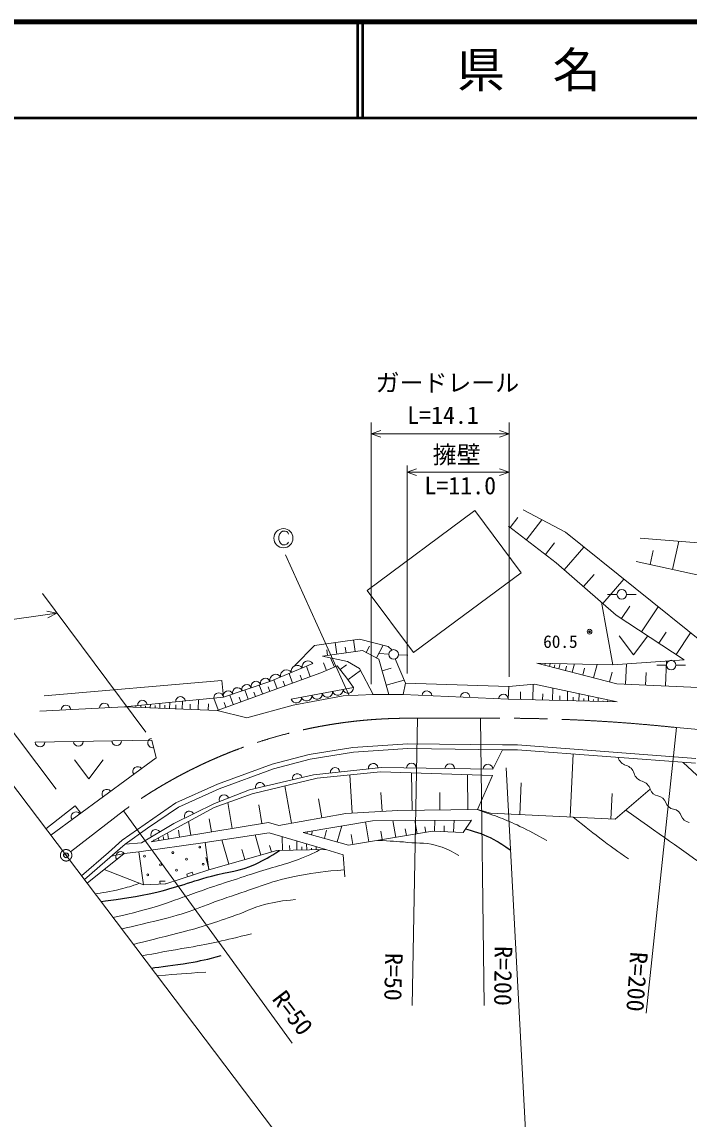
# Model space of a CAD drawing. Units: millimetres, scale not verified. Extents: x 40000 to 680000, y 20000 to 380000.
# Drawn here: x 262699 to 332366, y 265431 to 380000 of the extents above; entities that cross this region are included whole.
import ezdxf
from ezdxf.enums import TextEntityAlignment as Align

# ---------------------------------------------------------------- set-up
doc = ezdxf.new("R2010")
doc.units = ezdxf.units.MM
doc.header["$LTSCALE"] = 1000
doc.header["$PDMODE"] = 32
doc.header["$PDSIZE"] = 500
doc.linetypes.add('CHAIN', pattern=[18.5, 12, -1.5, 3.5, -1.5])
for name, color, linetype, lineweight in [('M-BGD', 7, 'Continuous', 13), ('M-BMK', 2, 'CHAIN', 13), ('M-STR-HTXT', 7, 'Continuous', 13), ('M-STR-STRC', 7, 'Continuous', 13), ('M-TTL', 2, 'Continuous', 140), ('M-TTL-LINE', 7, 'Continuous', 50)]:
    doc.layers.add(name, color=color, linetype=linetype, lineweight=lineweight)
doc.layers.add('M-OTRS', color=6, linetype='Continuous')
doc.layers.add('M-TTL-TXT', color=7, linetype='Continuous')
doc.styles.add('ＭＳ ゴシック', font='')
doc.styles.get('ＭＳ ゴシック').set_extended_font_data('MS Gothic')

msp = doc.modelspace()

# ---------------------------------------------------------------- linework, layer by layer
at = {"layer": 'M-BGD'}
for p, q in [((313681, 327193), (314490, 328251)), ((315372, 325899), (316991, 328013)), ((318491, 323512), (313497, 327334)), ((317370, 324370), (318325, 325619)), ((330639, 322835), (331282, 325771)), ((319324, 322788), (321387, 325160)), ((328290, 323349), (328612, 324817)), ((324760, 318058), (318491, 323512)), ((326850, 323665), (333832, 322136)), ((321347, 321028), (322446, 322292)), ((323370, 319268), (325569, 321797)), ((323840, 320222), (324840, 320222)), ((325840, 320222), (326840, 320222)), ((324399, 312877), (323217, 319401)), ((325313, 317695), (326173, 319003)), ((327407, 316319), (329127, 318936)), ((331871, 313386), (324760, 318058)), ((329221, 315127), (329966, 316261)), ((295577, 313980), (295404, 315188)), ((297512, 314257), (297339, 315466)), ((325062, 315895), (326562, 313895)), ((326562, 313895), (328062, 315895)), ((331035, 313935), (332526, 316203)), ((294099, 313769), (298258, 314363)), ((294611, 313842), (294524, 314446)), ((296545, 314118), (296458, 314723)), ((298258, 314363), (299959, 313472)), ((298652, 314157), (298999, 314820)), ((299713, 313601), (300408, 314927)), ((300016, 314035), (301015, 313980)), ((302013, 313924), (303012, 313869)), ((294518, 312271), (294180, 313067)), ((295328, 312615), (294909, 313600)), ((295917, 312362), (296590, 312861)), ((299959, 313472), (301013, 309772)), ((301681, 313481), (302749, 310957)), ((324825, 310885), (316463, 313048)), ((317313, 312828), (317354, 312986)), ((317797, 312703), (317878, 313018)), ((318281, 312578), (318351, 312849)), ((318765, 312453), (318906, 312996)), ((320161, 312092), (320386, 312964)), ((322402, 311512), (322765, 312913)), ((325733, 310844), (325827, 312974)), ((328996, 312837), (329996, 312837)), ((329890, 310660), (330005, 313259)), ((330996, 312837), (331996, 312837)), ((283079, 308110), (293918, 312015)), ((290967, 310952), (290600, 311973)), ((291929, 311299), (291749, 311797)), ((292799, 311612), (292400, 312720)), ((293918, 312015), (295633, 312745)), ((295633, 312745), (296618, 311468)), ((296716, 311286), (298061, 312284)), ((300311, 312237), (301250, 312504)), ((319463, 312272), (319576, 312708)), ((321281, 311802), (321463, 312502)), ((324054, 311084), (324321, 312116)), ((327812, 310752), (327869, 312052)), ((265014, 309643), (283590, 311212)), ((283590, 311212), (283743, 309482)), ((287825, 309820), (287486, 310762)), ((288580, 310092), (288410, 310564)), ((289335, 310364), (288995, 311307)), ((290151, 310658), (289967, 311169)), ((290816, 309278), (297312, 310483)), ((296618, 311468), (297312, 310483)), ((300739, 310734), (302618, 311268)), ((302494, 309753), (302749, 310957)), ((302749, 310957), (313552, 310592)), ((313552, 310592), (313479, 309278)), ((316047, 309212), (316089, 310835)), ((346147, 309941), (324825, 310885)), ((283186, 308149), (282741, 309385)), ((284772, 308721), (284415, 309712)), ((285546, 308999), (285371, 309482)), ((286319, 309278), (285970, 310244)), ((287072, 309549), (286902, 310020)), ((291020, 308638), (296259, 309610)), ((296259, 309610), (299392, 309772)), ((299392, 309772), (301013, 309772)), ((301013, 309772), (302494, 309753)), ((313479, 309278), (302494, 309753)), ((314749, 309246), (314769, 310057)), ((317069, 309186), (317085, 309825)), ((318090, 309160), (318123, 310437)), ((318875, 309140), (318888, 309630)), ((319660, 309120), (319685, 310101)), ((320263, 309104), (320273, 309481)), ((320866, 309089), (320885, 309843)), ((321366, 309076), (321373, 309359)), ((321866, 309063), (321880, 309629)), ((322865, 309038), (322875, 309414)), ((273414, 308480), (283079, 308110)), ((274599, 308435), (274603, 308549)), ((275099, 308416), (275107, 308644)), ((275598, 308397), (275605, 308579)), ((276098, 308377), (276112, 308742)), ((276597, 308358), (276607, 308608)), ((277097, 308339), (277116, 308839)), ((277608, 308320), (277620, 308639)), ((278119, 308300), (278144, 308939)), ((278772, 308275), (278787, 308683)), ((279425, 308250), (279456, 309066)), ((280259, 308218), (280279, 308740)), ((281093, 308186), (281132, 309229)), ((282143, 308146), (282168, 308803)), ((283979, 308435), (283801, 308931)), ((286186, 307341), (291020, 308638)), ((313479, 309278), (324865, 308986)), ((322366, 309050), (322370, 309239)), ((323365, 309025), (323368, 309119)), ((323865, 309012), (323870, 309200)), ((283079, 308110), (286186, 307341)), ((297315, 303735), (292783, 303005)), ((303000, 304119), (297315, 303735)), ((312871, 304004), (303000, 304119)), ((311872, 301968), (312871, 304004)), ((268186, 302958), (269686, 300958)), ((269686, 300958), (271186, 302958)), ((292783, 303005), (288980, 302006)), ((319945, 296976), (320270, 303558)), ((288980, 302006), (283296, 299932)), ((297173, 297385), (296949, 301382)), ((303436, 297670), (303392, 301589)), ((309273, 297736), (309231, 301384)), ((290862, 296321), (290152, 300224)), ((310272, 297747), (311822, 301293)), ((314679, 297235), (314841, 300527)), ((283296, 299932), (279033, 298012)), ((300304, 297561), (300194, 299517)), ((306354, 297703), (306334, 299527)), ((324202, 296765), (324333, 299426)), ((324657, 296743), (328311, 299866)), ((265209, 295750), (268262, 298148)), ((268262, 298148), (268836, 297372)), ((279033, 298012), (275806, 295823)), ((284636, 295782), (284191, 298480)), ((287767, 296299), (287444, 298256)), ((294013, 296894), (293655, 298863)), ((282478, 295426), (282255, 296775)), ((289537, 296080), (296512, 297348)), ((296512, 297348), (301960, 297653)), ((301960, 297653), (310272, 297747)), ((310272, 297747), (311627, 297386)), ((311627, 297386), (324657, 296743)), ((275806, 295823), (273463, 294133)), ((276199, 294389), (288433, 296409)), ((279170, 294880), (279052, 295598)), ((280320, 295070), (280082, 296506)), ((288433, 296409), (289537, 296080)), ((294280, 294749), (294519, 295590)), ((295626, 294366), (296104, 296049)), ((298927, 294383), (298581, 296465)), ((301730, 294849), (301439, 296601)), ((302848, 295034), (302732, 295733)), ((303966, 295220), (303734, 296617)), ((304878, 295372), (304784, 295942)), ((305794, 295477), (305834, 296632)), ((306785, 295442), (306806, 296061)), ((307775, 295408), (307819, 296646)), ((308775, 295373), (309642, 296659)), ((276511, 294441), (276488, 294581)), ((277005, 294522), (276958, 294803)), ((277513, 294606), (277461, 294924)), ((278021, 294690), (277916, 295325)), ((284297, 292046), (283574, 294582)), ((287658, 293004), (287059, 295104)), ((289894, 293492), (289861, 294931)), ((291421, 293527), (291400, 294482)), ((292082, 295373), (296808, 294031)), ((292453, 295267), (292511, 295470)), ((292934, 295131), (293049, 295535)), ((296808, 294031), (305559, 295485)), ((297261, 294106), (297088, 295147)), ((300329, 294616), (300183, 295492)), ((305559, 295485), (308775, 295373)), ((273463, 294133), (269226, 290445)), ((273387, 293172), (274897, 293342)), ((275192, 294286), (273463, 294133)), ((274897, 293342), (281828, 294321)), ((275383, 289895), (274897, 293342)), ((282232, 291457), (281828, 294321)), ((282232, 291457), (289326, 293480)), ((285978, 292525), (285678, 293575)), ((288765, 293320), (288568, 294012)), ((289326, 293480), (294434, 293595)), ((290658, 293510), (290647, 293987)), ((291928, 293538), (291921, 293855)), ((292435, 293550), (292421, 294183)), ((292935, 293561), (292931, 293719)), ((293435, 293572), (293428, 293889)), ((273387, 293172), (269515, 290064)), ((272035, 292890), (273387, 293172)), ((282268, 291468), (281907, 292736)), ((271303, 291499), (275383, 289895)), ((282232, 291457), (277715, 289988)), ((280483, 291204), (279912, 291018)), ((279912, 291018), (280005, 290733)), ((280576, 290919), (280483, 291204)), ((277715, 289988), (275383, 289895)), ((277662, 290286), (277112, 290264)), ((277112, 290264), (277124, 289964)), ((277723, 289991), (277705, 290046))]:
    msp.add_line(p, q, dxfattribs=at)
msp.add_lwpolyline([(303586, 314146), (314819, 322489), (309993, 328986), (298760, 320644)], close=True, dxfattribs=at)
for points in [[(315046, 329041), (319469, 326703), (334006, 315012), (340055, 313182), (345849, 312623), (347979, 309837)], [(327246, 326093), (336802, 325331), (346408, 325432), (353016, 324162), (361301, 321163), (366638, 319587), (374263, 318672), (382548, 318774), (391037, 319689), (394849, 319790)], [(291182, 312797), (293234, 314876), (297934, 315551), (300932, 314795), (301322, 314414)], [(293078, 313001), (288590, 311139), (283743, 309482)], [(299392, 309772), (297961, 312473), (296691, 313229), (294099, 313769)], [(316463, 313048), (324399, 312877), (331871, 313386)], [(324865, 308986), (316216, 310848), (313552, 310592)], [(283743, 309482), (273414, 308480), (264550, 308018)], [(264087, 304780), (276266, 305011), (276728, 303162), (265715, 295082)], [(333073, 303081), (314464, 304504), (312873, 304504), (302986, 304619), (297258, 304232), (292679, 303495), (288831, 302484), (283107, 300396), (278785, 298449), (273176, 294542), (271723, 293280), (268924, 290844)], [(333035, 302582), (314445, 304004), (312871, 304004)], [(331759, 302680), (337862, 296976), (343894, 292410), (351936, 286462)], [(311872, 301968), (300234, 302160), (293129, 301392), (286446, 299817), (282797, 298396), (278572, 296283), (275192, 294286)], [(311822, 301293), (300149, 301702), (293521, 301039), (286735, 299396), (282758, 297964), (276199, 294389)], [(292082, 295373), (299300, 296586), (309642, 296659)], [(281828, 294321), (288520, 295323), (294434, 293595), (296240, 293019), (296432, 290714)]]:
    msp.add_lwpolyline(points, dxfattribs=at)
for centre, radius in [((325340, 320222), 500), ((321978, 316323), 100), ((321978, 316323), 80), ((321978, 316323), 60), ((321978, 316323), 40), ((321978, 316323), 20), ((321978, 316323), 20), ((301514, 313952), 500), ((330496, 312837), 500), ((278461, 293249), 100), ((281261, 293840), 100), ((275493, 292878), 100), ((279878, 292558), 100), ((275831, 290922), 100), ((277163, 291968), 100), ((278832, 291411), 100), ((281615, 292035), 100)]:
    msp.add_circle(centre, radius, dxfattribs=at)
for centre, radius, start, end in [((291441, 312193), 619, 33.60117, 191.43996), ((292563, 312658), 619, 33.60117, 191.43996), ((289196, 311262), 619, 33.60117, 191.43996), ((290318, 311728), 619, 33.60117, 191.43996), ((286170, 310299), 512, 20.26512, 197.49083), ((287139, 310631), 512, 20.26512, 197.49083), ((288109, 310962), 512, 20.26512, 197.49083), ((296761, 310434), 553, 196.01312, 4.99288), ((279264, 309048), 500, 5.5412, 185.5412), ((283245, 309434), 500, 5.5412, 185.5412), ((284231, 309636), 512, 20.26512, 197.49083), ((285201, 309968), 512, 20.26512, 197.49083), ((291347, 309431), 553, 196.01312, 4.99288), ((292430, 309632), 553, 196.01312, 4.99288), ((293513, 309832), 553, 196.01312, 4.99288), ((294595, 310033), 553, 196.01312, 4.99288), ((295678, 310234), 553, 196.01312, 4.99288), ((304987, 309645), 500, 357.52697, 177.52697), ((308983, 309472), 500, 357.52697, 177.52697), ((312979, 309300), 500, 357.52697, 177.52697), ((267299, 308161), 500, 2.98664, 182.98664), ((271294, 308369), 500, 2.98664, 182.98664), ((275282, 308661), 500, 5.5412, 185.5412), ((264587, 304790), 500, 181.08776, 1.08776), ((268587, 304866), 500, 181.08776, 1.08776), ((272586, 304942), 500, 181.08776, 1.08776), ((276343, 304702), 500, 104.03624, 284.03624), ((299379, 302067), 500, 6.17018, 186.17018), ((303373, 302108), 500, 359.05461, 179.05461), ((307373, 302042), 500, 359.05461, 179.05461), ((311372, 301976), 500, 359.05461, 179.05461), ((326136, 303561), 1244, 196.83622, 253.68824), ((274783, 301735), 500, 36.26199, 216.26199), ((291461, 300999), 500, 13.25887, 193.25887), ((295402, 301638), 500, 6.17018, 186.17018), ((325437, 301173), 1244, 16.83622, 73.68824), ((327819, 301894), 1244, 196.83622, 253.68824), ((287567, 300081), 500, 13.25887, 193.25887), ((327120, 299506), 1244, 16.83622, 73.68824), ((271558, 299369), 500, 36.26199, 216.26199), ((283792, 298784), 500, 21.2796, 201.2796), ((329281, 300183), 1021, 198.10464, 261.00691), ((328962, 298166), 1021, 18.10464, 81.00691), ((330903, 298801), 1021, 198.10464, 261.00691), ((268333, 297003), 500, 36.26199, 216.26199), ((280174, 297085), 500, 26.56505, 206.56505), ((330584, 296784), 1021, 18.10464, 81.00691), ((332525, 297419), 1021, 198.10464, 261.00691), ((276671, 295160), 500, 30.57923, 210.57923), ((272997, 292859), 500, 38.76322, 218.76322)]:
    msp.add_arc(centre, radius, start, end, dxfattribs=at)
for points, knots in [([(310230, 297747), (312365, 297002), (313015, 296810), (314706, 295996), (315824, 295458), (316218, 295254), (317510, 294505)], [0, 0, 0, 0, 1, 1, 1, 2, 2, 2, 2]), ([(320278, 296959), (321799, 295729), (322202, 295395), (323475, 294445), (324464, 293706), (324794, 293469), (326039, 292596)], [0, 0, 0, 0, 1, 1, 1, 2, 2, 2, 2]), ([(325764, 297690), (330377, 294422), (331530, 293604), (335225, 290985), (338907, 288376), (340055, 287562), (344650, 284305)], [0, 0, 0, 0, 1, 1, 1, 2, 2, 2, 2]), ([(299839, 294534), (301333, 294462), (301741, 294440), (302956, 294326), (304265, 294203), (305052, 294334), (306296, 293908), (307124, 293625), (307470, 293465), (308324, 292954)], [0, 0, 0, 0, 1, 1, 1, 2, 2, 2, 3, 3, 3, 3]), ([(272231, 286476), (273359, 286728), (275135, 287125), (276949, 287705), (278760, 288284), (279742, 288702), (281542, 289315), (283864, 290107), (285177, 290516), (287507, 291284), (289487, 291936), (290678, 292092), (292577, 292954), (293092, 293188), (293284, 293263), (293883, 293582)], [0, 0, 0, 0, 1, 1, 1, 2, 2, 2, 3, 3, 3, 4, 4, 4, 5, 5, 5, 5]), ([(273121, 285301), (274262, 285558), (276081, 285967), (277963, 286452), (280610, 287135), (281983, 287879), (284584, 288719), (287340, 289609), (288833, 290346), (291682, 290866), (293497, 291197), (294190, 291296), (296371, 291446)], [0, 0, 0, 0, 1, 1, 1, 2, 2, 2, 3, 3, 3, 4, 4, 4, 4]), ([(270357, 288952), (270963, 289040), (271952, 289184), (272953, 289435), (273754, 289635), (274040, 289726), (274975, 290055)], [0, 0, 0, 0, 1, 1, 1, 2, 2, 2, 2]), ([(274357, 283669), (275476, 283959), (277169, 284398), (278977, 284842), (281224, 285394), (282451, 285832), (284644, 286571), (285985, 287024), (286673, 287473), (288044, 287824), (289279, 288140), (289769, 288203), (291265, 288361)], [0, 0, 0, 0, 1, 1, 1, 2, 2, 2, 3, 3, 3, 4, 4, 4, 4]), ([(275259, 282478), (276442, 282699), (278212, 283030), (280110, 283350), (282697, 283787), (283568, 284023), (286672, 284782)], [0, 0, 0, 0, 1, 1, 1, 2, 2, 2, 2])]:
    msp.add_open_spline(points, degree=3, knots=knots, dxfattribs=at)
at = {"layer": 'M-BGD', "lineweight": 25}
for points, knots in [([(309027, 295747), (310405, 295317), (310881, 295206), (311962, 294624), (312685, 294235), (312957, 294068), (313740, 293503)], [0, 0, 0, 0, 1, 1, 1, 2, 2, 2, 2]), ([(270961, 288154), (272132, 288298), (274049, 288533), (275995, 288957), (278574, 289521), (279953, 290099), (282496, 290806), (284288, 291305), (285405, 291271), (287089, 292059), (288106, 292535), (288512, 292752), (289585, 293486)], [0, 0, 0, 0, 1, 1, 1, 2, 2, 2, 3, 3, 3, 4, 4, 4, 4]), ([(276224, 281203), (277145, 281312), (278600, 281483), (280110, 281740), (281453, 281968), (281933, 282087), (283510, 282515)], [0, 0, 0, 0, 1, 1, 1, 2, 2, 2, 2])]:
    msp.add_open_spline(points, degree=3, knots=knots, dxfattribs=at)
at = {"layer": 'M-BGD'}
msp.add_open_spline([(276837, 280394), (279369, 280590), (279369, 280590), (281900, 280786)], degree=3, dxfattribs=at)
msp.add_point((321978, 316323), dxfattribs=at)
at = {"layer": 'M-BMK'}
for p, q in [((310598, 307278), (303990, 307278)), ((538545, 288309), (331064, 306314)), ((273315, 297629), (267784, 293344))]:
    msp.add_line(p, q, dxfattribs=at)
msp.add_circle((267310, 292976), 600, dxfattribs=at)
for centre, radius, start, end in [((303068, 256628), 50659, 88.95661, 125.96695), ((312660, 133317), 173973, 83.92763, 90.67904)]:
    msp.add_arc(centre, radius, start, end, dxfattribs=at)
at = {"layer": 'M-OTRS'}
msp.add_point((267310, 292976), dxfattribs=at)
at = {"layer": 'M-STR-HTXT'}
for p, q in [((299165, 310850), (299165, 338178)), ((313580, 311600), (313580, 338178)), ((299165, 336976), (300165, 337326)), ((299165, 336976), (313580, 336976)), ((299165, 336976), (300165, 336626)), ((313580, 336976), (312580, 337326)), ((313580, 336976), (312580, 336626)), ((302919, 311976), (302919, 333673)), ((302919, 332997), (303919, 333347)), ((302919, 332997), (313580, 332997)), ((302919, 332997), (303919, 332647)), ((313580, 332997), (312580, 333347)), ((313580, 332997), (312580, 332647)), ((296837, 309723), (290231, 324364)), ((266257, 299888), (250943, 320189)), ((275636, 305824), (264833, 320308)), ((226683, 312548), (266352, 318270)), ((266352, 318270), (265313, 318474)), ((266352, 318270), (265413, 317781)), ((251785, 313477), (298138, 252265)), ((303990, 307278), (303444, 277283)), ((310598, 307278), (310954, 277280)), ((331064, 306314), (327890, 276483)), ((313281, 302114), (316805, 235951)), ((273315, 297629), (290934, 273348))]:
    msp.add_line(p, q, dxfattribs=at)
at = {"layer": 'M-STR-STRC'}
for p, q in [((289595, 326499), (289649, 326567)), ((289649, 326567), (289763, 326722)), ((289763, 326722), (289919, 326828)), ((289919, 326828), (290197, 326830)), ((290197, 326830), (290359, 326778)), ((290359, 326778), (290470, 326668)), ((290470, 326668), (290528, 326499)), ((289543, 326281), (289595, 326499)), ((289543, 325951), (289543, 326281)), ((289590, 325739), (289543, 325951)), ((289703, 325570), (289590, 325739)), ((289808, 325462), (289703, 325570)), ((289925, 325406), (289808, 325462)), ((290200, 325406), (289925, 325406)), ((290362, 325458), (290200, 325406)), ((290472, 325573), (290362, 325458)), ((290521, 325674), (290472, 325573))]:
    msp.add_line(p, q, dxfattribs=at)
msp.add_circle((290005, 326090), 1000, dxfattribs=at)
msp.add_circle((290005, 326090), 1000, dxfattribs=at)
at = {"layer": 'M-TTL'}
msp.add_line((680000, 380000), (40000, 380000), dxfattribs=at)
at = {"layer": 'M-TTL-LINE'}
for p, q in [((297750, 380000), (297750, 370000)), ((298250, 380000), (298250, 370000)), ((40000, 370000), (680000, 370000))]:
    msp.add_line(p, q, dxfattribs=at)

# ---------------------------------------------------------------- texts
at = {"layer": 'M-BGD', "style": 'ＭＳ ゴシック'}
msp.add_text('60.5', height=1320, dxfattribs=at).set_placement((318928, 314236), align=Align.BOTTOM_CENTER)
at = {"layer": 'M-STR-HTXT', "style": 'ＭＳ ゴシック'}
for s, p in [('ガードレール', (307123, 340855)), ('L=14.1', (306672, 337476)), ('擁壁', (308099, 333347)), ('L=11.0', (308474, 330119))]:
    msp.add_text(s, height=1833, dxfattribs=at).set_placement(p, align=Align.BOTTOM_CENTER)
for s, rotation, p in [('R=200', 269.276, (311454, 277274)), ('R=50', 268.708, (299983, 277819)), ('R=200', 266.057, (325266, 276761)), ('R=50', 307.314, (291332, 273651))]:
    msp.add_text(s, height=1833, rotation=rotation, dxfattribs=at).set_placement(p, align=Align.BOTTOM_RIGHT)
at = {"layer": 'M-TTL-TXT', "style": 'ＭＳ ゴシック'}
msp.add_text('県\u3000名', height=3666, dxfattribs=at).set_placement((315625, 375000), align=Align.MIDDLE_CENTER)

doc.saveas('drawing.dxf')
